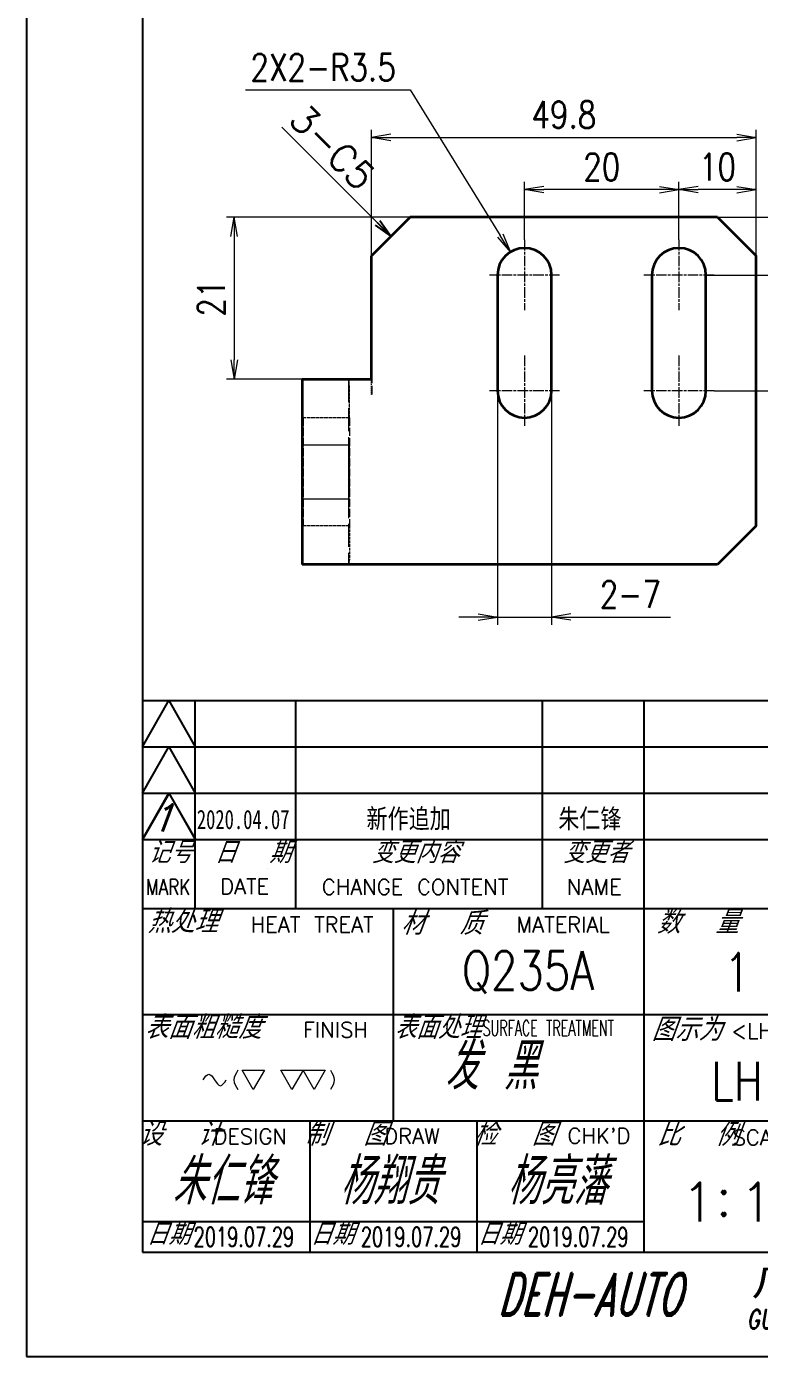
# Model space of a CAD drawing. Header units: millimetres. Extents: x 50851 to 121906, y -34238 to -12059.
# Drawn here: x 119026 to 119120.9, y -27371.8 to -27199.4 of the extents above; entities that cross this region are included whole.
import ezdxf
from ezdxf.enums import TextEntityAlignment as Align

# ---------------------------------------------------------------- set-up
doc = ezdxf.new("R2010")
doc.units = ezdxf.units.MM
doc.header["$PDMODE"] = 35
doc.linetypes.add('AM_ISO02W050x2', pattern=[3.75, 3, -0.75])
doc.linetypes.add('AM_ISO08W050x2', pattern=[9, 6, -0.75, 1.5, -0.75])
for name, color, linetype, lineweight in [('DIM', 3, 'Continuous', 20), ('DRAWING', 7, 'Continuous', 35), ('中心线', 2, 'AM_ISO08W050x2', 18), ('图框', 7, 'Continuous', 15), ('标注线', 3, 'Continuous', 25), ('虚线', 1, 'AM_ISO02W050x2', 18)]:
    doc.layers.add(name, color=color, linetype=linetype, lineweight=lineweight)
doc.layers.add('图\\M+19E79\\M+195B6\\M+18E9A', color=7, linetype='Continuous')
doc.styles.add('DIM', font='romans.shx', dxfattribs={"width": 0.8, "bigfont": 'bigfont.shx'})
doc.styles.add('GB', font='gbeitc.shx', dxfattribs={"bigfont": 'gbcbig.shx'})
doc.styles.get("Standard").update_dxf_attribs({"font": 'txt.shx', "width": 0.8, "oblique": 20, "bigfont": 'bigfont.shx'})
doc.styles.add('国标', font='simfang.ttf', dxfattribs={"width": 0.8})
doc.styles.add('宋体', font='', dxfattribs={"width": 0.8, "height": 5})
doc.styles.add('标题\\M+18E9A', font='romand.shx', dxfattribs={"oblique": 10, "bigfont": 'bigfont.shx'})
doc.styles.add('标题栏字体', font='romans.shx', dxfattribs={"oblique": 10, "bigfont": 'bigfont.shx'})
doc.styles.get('宋体').set_extended_font_data('SimSun')
doc.dimstyles.new('DEH 1-1$0', dxfattribs={"dimtxt": 3.5, "dimasz": 2.5, "dimexe": 1, "dimexo": 0, "dimgap": 1.2, "dimtad": 3, "dimzin": 9, "dimdsep": 46, "dimtxsty": 'DIM', "dimblk": 'OPEN', "dimcen": 0, "dimclrd": 256, "dimclre": 256, "dimclrt": 2, "dimazin": 2, "dimtfac": 0.5, "dimtmove": 0, "dimatfit": 3, "dimldrblk": 'OPEN', "dimfxl": 0, "dimtolj": 2, "dimlwd": 13, "dimlwe": 13, "dimarcsym": 0})
doc.dimstyles.new('DEH 1-1$4', dxfattribs={"dimtxt": 3.5, "dimasz": 2.5, "dimexe": 1, "dimexo": 0, "dimgap": 1.2, "dimtad": 3, "dimtih": 1, "dimtoh": 1, "dimzin": 9, "dimdsep": 46, "dimtxsty": 'DIM', "dimblk": 'OPEN', "dimcen": 0, "dimclrd": 3, "dimclre": 3, "dimclrt": 2, "dimazin": 2, "dimtfac": 0.5, "dimtofl": 0, "dimtmove": 0, "dimatfit": 3, "dimldrblk": 'OPEN', "dimfxl": 0, "dimtolj": 2, "dimlwd": 13, "dimlwe": 13, "dimarcsym": 0})
doc.dimstyles.new('LAM1-1', dxfattribs={"dimtxt": 3.5, "dimasz": 2.5, "dimexe": 1, "dimexo": 0.625, "dimgap": 1.2, "dimtad": 3, "dimdsep": 46, "dimtxsty": 'DIM', "dimblk": 'OPEN', "dimcen": 0, "dimclrd": 8, "dimclre": 8, "dimclrt": 2, "dimazin": 2, "dimtfac": 0.5, "dimtmove": 0, "dimatfit": 3, "dimldrblk": 'OPEN', "dimfxl": 0, "dimtolj": 2, "dimlwd": 13, "dimlwe": 13, "dimarcsym": 0})

# ---------------------------------------------------------------- blocks, each defined once
blk = doc.blocks.new('DEH A4')
at = {"layer": 'Defpoints', "linetype": 'Continuous'}
for p, q in [((0, 297), (0, 0)), ((0, 0), (210, 0))]:
    blk.add_line(p, q, dxfattribs=at)
at = {"layer": '图\\M+19E79\\M+195B6\\M+18E9A', "linetype": 'Continuous'}
for p, q in [((15, 283.5), (15, 13.5)), ((15, 13.5), (195, 13.5))]:
    blk.add_line(p, q, dxfattribs=at)
at = {"layer": '图\\M+19E79\\M+195B6\\M+18E9A', "color": 9, "linetype": 'Continuous'}
for p, q in [((15, 97), (15, 13.5)), ((80, 13.5), (80, 85)), ((31.18, 63.21), (31.18, 63.21)), ((31.18, 63.21), (31.18, 63.21)), ((31.18, 63.21), (31.18, 63.21))]:
    blk.add_line(p, q, dxfattribs=at)
at = {"layer": '图\\M+19E79\\M+195B6\\M+18E9A', "color": 9}
for p, q in [((15, 85), (195, 85)), ((15, 79), (18.43, 85)), ((18.43, 85), (21.86, 79)), ((21.86, 58), (21.86, 85)), ((34.86, 58), (34.86, 85)), ((66.86, 58), (66.86, 85)), ((15, 79), (195, 79)), ((15, 73), (18.43, 79)), ((18.43, 79), (21.86, 73)), ((15, 73), (195, 73)), ((15, 67), (18.43, 73)), ((18.43, 73), (21.86, 67)), ((15, 67), (195, 67)), ((15, 67), (195, 67)), ((195, 58), (15, 58)), ((47.5, 58), (47.5, 44.25)), ((104.5, 44.25), (15, 44.25)), ((47.5, 44.25), (47.5, 30.5)), ((104.5, 30.5), (15, 30.5)), ((36.68, 30.5), (36.68, 13.5)), ((58.34, 30.5), (58.34, 13.5)), ((15, 17.5), (80, 17.5))]:
    blk.add_line(p, q, dxfattribs=at)
at = {"layer": '图\\M+19E79\\M+195B6\\M+18E9A', "color": 7}
blk.add_line((195, 58), (15, 58), dxfattribs=at)
at = {"layer": '图\\M+19E79\\M+195B6\\M+18E9A', "color": 9, "style": 'GB'}
for s, height, width, p in [('记号', 2.8, 1.4, (15.72, 63.93)), ('日  期', 2.8, 1.4, (24.28, 63.93)), ('变更内容', 2.8, 1.4, (44.68, 63.93)), ('变更者', 2.8, 1.4, (69.48, 63.93)), ('热处理', 3, 1.4, (15.61, 54.87)), ('材  质', 3, 1.4, (48.44, 54.64)), ('数  量', 3, 1.4, (81.59, 54.78)), ('表面粗糙度', 3, 1.4, (15.24, 41.16)), ('表面处理', 3, 1.3, (47.62, 41.16)), ('图示为', 3, 1.4, (80.92, 40.88)), ('比  例\u3000', 3, 1.4, (81.61, 27.27))]:
    blk.add_text(s, height=height, dxfattribs=dict(at, width=width)).set_placement(p)
at = {"layer": '图\\M+19E79\\M+195B6\\M+18E9A', "color": 9, "width": 0.8}
blk.add_text('MARK', height=2, dxfattribs=at).set_placement((18.35, 59.84), align=Align.CENTER)
at = {"layer": '图\\M+19E79\\M+195B6\\M+18E9A', "color": 9}
for s, p in [('DATE', (28.26, 59.92)), ('CHANGE CONTENT', (50.34, 59.84)), ('HEAT TREAT', (37, 54.96)), ('MATERIAL', (69.5, 54.96)), ('FINISH', (40.02, 41.34))]:
    blk.add_text(s, height=2, dxfattribs=at).set_placement(p, align=Align.CENTER)
blk.add_text('NAME', height=2, dxfattribs=at).set_placement((73.56, 60.84), align=Align.MIDDLE)
at = {"layer": '图\\M+19E79\\M+195B6\\M+18E9A', "color": 9, "width": 0.6}
blk.add_text('SURFACE TREATMENT', height=2, dxfattribs=at).set_placement((59.08, 41.56))
at = {"layer": '图\\M+19E79\\M+195B6\\M+18E9A', "color": 9}
for s, p in [('<LH/RH>', (91.29, 41.18)), (' DESIGN', (22.43, 27.51)), (' DRAW', (44.57, 27.56)), ("CHK'D", (70.09, 27.59)), ('SCALE', (91.49, 27.38))]:
    blk.add_text(s, height=2, dxfattribs=at).set_placement(p)
at = {"layer": '图\\M+19E79\\M+195B6\\M+18E9A', "color": 9, "style": 'GB', "width": 1.4}
for s, height, p in [('设  计', 3, (19.8, 27.31)), ('制  图', 3, (41.29, 27.31)), ('检  图', 3, (63.12, 27.31)), ('日期', 2.8, (18.29, 14.46)), ('日期', 2.8, (39.52, 14.46)), ('日期', 2.8, (61.18, 14.46))]:
    blk.add_text(s, height=height, dxfattribs=at).set_placement(p, align=Align.CENTER)
at = {"layer": '图\\M+19E79\\M+195B6\\M+18E9A', "color": 9, "style": '标题栏字体'}
blk.add_text(':', height=5, dxfattribs=at).set_placement((89.25, 18.19))
at = {"layer": '图\\M+19E79\\M+195B6\\M+18E9A', "color": 7, "lineweight": -3, "style": '宋体', "oblique": 10, "width": 1.2}
blk.add_text('广州德恒汽车装备科技有限公司', height=3.8, dxfattribs=at).set_placement((93.92, 7.95))
at = {"layer": '图\\M+19E79\\M+195B6\\M+18E9A', "color": 7, "style": '标题\\M+18E9A'}
for s, height, oblique, width, p in [('DEH-AUTO', 5.5, 15, 0.6, (72.95, 8.05)), ('GUANGZHOU DEHENG AUTOMOTIVE EQUIPMENT TECHNOLOGY CO.,LTD ', 2.5, 10, 0.75, (137.5, 4.44))]:
    blk.add_text(s, height=height, dxfattribs=dict(at, oblique=oblique, width=width)).set_placement(p, align=Align.MIDDLE)
blk = doc.blocks.new('A$C0C2A5697')
at = {"layer": 'DIM'}
for p, q in [((-19.58, -7.17), (-16.69, -7.17)), ((-18.14, -9.67), (-19.58, -7.17)), ((-16.69, -7.17), (-18.14, -9.67)), ((-14.58, -7.17), (-11.69, -7.17)), ((-13.14, -9.67), (-14.58, -7.17)), ((-11.69, -7.17), (-13.14, -9.67)), ((-10.25, -9.67), (-11.69, -7.17)), ((-11.69, -7.17), (-8.81, -7.17)), ((-8.81, -7.17), (-10.25, -9.67))]:
    blk.add_line(p, q, dxfattribs=at)
for points in [[(-24.64, -8.42), (-23.89, -7.67), (-23.14, -8.42), (-22.39, -9.17), (-21.64, -8.42)], [(-20.14, -7.17), (-20.64, -8.42), (-20.14, -9.67)], [(-8.14, -7.17), (-7.64, -8.42), (-8.14, -9.67)]]:
    blk.add_spline(points, degree=3, dxfattribs=at)
blk = doc.blocks.new('FINISH-012')
blk.add_blockref('A$C0C2A5697', (0, 0))
blk = doc.blocks.new('_Open')
at = {"color": 0, "linetype": 'ByBlock', "lineweight": -2}
for p, q in [((-1, 0.167), (0, 0)), ((-1, -0.167), (0, 0)), ((0, 0), (-1, 0))]:
    blk.add_line(p, q, dxfattribs=at)
blk = doc.blocks.new('*D20')
at = {"layer": 'Defpoints', "color": 0, "transparency": 16777216}
for p in [(119120.52, -27213.78), (119070.7, -27229.1), (119120.52, -27229.1)]:
    blk.add_point(p, dxfattribs=at)
at = {"layer": '标注线', "lineweight": 13, "transparency": 16777216}
for p, q in [((119070.7, -27229.1), (119070.7, -27212.78)), ((119120.52, -27229.1), (119120.52, -27212.78)), ((119073.2, -27213.78), (119118.02, -27213.78))]:
    blk.add_line(p, q, dxfattribs=at)
at = {"layer": '标注线', "lineweight": 13, "transparency": 16777216, "xscale": 2.5, "yscale": 2.5, "zscale": 2.5, "rotation": 180}
blk.add_blockref('_Open', (119070.7, -27213.78), dxfattribs=at)
at = {"layer": '标注线', "lineweight": 13, "transparency": 16777216, "xscale": 2.5, "yscale": 2.5, "zscale": 2.5}
blk.add_blockref('_Open', (119120.52, -27213.78), dxfattribs=at)
at = {"layer": '标注线', "color": 2, "transparency": 16777216, "insert": (119095.61, -27210.83), "char_height": 3.5, "attachment_point": 5, "style": 'DIM'}
blk.add_mtext('\\A2;49.8', dxfattribs=at)
blk = doc.blocks.new('*D21')
at = {"layer": 'Defpoints', "color": 0, "transparency": 16777216}
for p in [(119110.52, -27220.53), (119110.52, -27227.05), (119120.52, -27229.1)]:
    blk.add_point(p, dxfattribs=at)
at = {"layer": '标注线', "lineweight": 13, "transparency": 16777216}
for p, q in [((119110.52, -27227.05), (119110.52, -27219.53)), ((119120.52, -27229.1), (119120.52, -27219.53)), ((119118.02, -27220.53), (119113.02, -27220.53))]:
    blk.add_line(p, q, dxfattribs=at)
at = {"layer": '标注线', "lineweight": 13, "transparency": 16777216, "xscale": 2.5, "yscale": 2.5, "zscale": 2.5, "rotation": 180}
blk.add_blockref('_Open', (119110.52, -27220.53), dxfattribs=at)
at = {"layer": '标注线', "lineweight": 13, "transparency": 16777216, "xscale": 2.5, "yscale": 2.5, "zscale": 2.5}
blk.add_blockref('_Open', (119120.52, -27220.53), dxfattribs=at)
at = {"layer": '标注线', "color": 2, "transparency": 16777216, "insert": (119115.52, -27217.58), "char_height": 3.5, "attachment_point": 5, "style": 'DIM'}
blk.add_mtext('\\A2;10', dxfattribs=at)
blk = doc.blocks.new('*D22')
at = {"layer": 'Defpoints', "color": 0, "transparency": 16777216}
for p in [(119090.52, -27220.53), (119090.52, -27227.05), (119110.52, -27227.05)]:
    blk.add_point(p, dxfattribs=at)
at = {"layer": '标注线', "lineweight": 13, "transparency": 16777216}
for p, q in [((119090.52, -27227.05), (119090.52, -27219.53)), ((119110.52, -27227.05), (119110.52, -27219.53)), ((119108.02, -27220.53), (119093.02, -27220.53))]:
    blk.add_line(p, q, dxfattribs=at)
at = {"layer": '标注线', "lineweight": 13, "transparency": 16777216, "xscale": 2.5, "yscale": 2.5, "zscale": 2.5, "rotation": 180}
blk.add_blockref('_Open', (119090.52, -27220.53), dxfattribs=at)
at = {"layer": '标注线', "lineweight": 13, "transparency": 16777216, "xscale": 2.5, "yscale": 2.5, "zscale": 2.5}
blk.add_blockref('_Open', (119110.52, -27220.53), dxfattribs=at)
at = {"layer": '标注线', "color": 2, "transparency": 16777216, "insert": (119100.52, -27217.58), "char_height": 3.5, "attachment_point": 5, "style": 'DIM'}
blk.add_mtext('\\A2;20', dxfattribs=at)
blk = doc.blocks.new('*D23')
at = {"layer": 'Defpoints', "color": 0, "transparency": 16777216}
for p in [(119115.52, -27224.1), (119115.07, -27231.6), (119129.77, -27231.6)]:
    blk.add_point(p, dxfattribs=at)
at = {"layer": '标注线', "lineweight": 13, "transparency": 16777216}
for p, q in [((119115.52, -27224.1), (119130.77, -27224.1)), ((119129.77, -27226.6), (119129.77, -27229.1)), ((119115.07, -27231.6), (119130.77, -27231.6))]:
    blk.add_line(p, q, dxfattribs=at)
at = {"layer": '标注线', "lineweight": 13, "transparency": 16777216, "xscale": 2.5, "yscale": 2.5, "zscale": 2.5}
for p, rotation in [((119129.77, -27224.1), 90), ((119129.77, -27231.6), 270)]:
    blk.add_blockref('_Open', p, dxfattribs=dict(at, rotation=rotation))
at = {"layer": '标注线', "color": 2, "transparency": 16777216, "insert": (119126.82, -27227.85), "char_height": 3.5, "attachment_point": 5, "rotation": 90, "style": 'DIM'}
blk.add_mtext('\\A2;7.5', dxfattribs=at)
blk = doc.blocks.new('*D24')
at = {"layer": 'Defpoints', "color": 0, "transparency": 16777216}
for p in [(119114.02, -27231.6), (119129.77, -27231.6), (119115.07, -27246.6)]:
    blk.add_point(p, dxfattribs=at)
at = {"layer": '标注线', "lineweight": 13, "transparency": 16777216}
for p, q in [((119114.02, -27231.6), (119130.77, -27231.6)), ((119129.77, -27244.1), (119129.77, -27234.1)), ((119115.07, -27246.6), (119130.77, -27246.6))]:
    blk.add_line(p, q, dxfattribs=at)
at = {"layer": '标注线', "lineweight": 13, "transparency": 16777216, "xscale": 2.5, "yscale": 2.5, "zscale": 2.5}
for p, rotation in [((119129.77, -27231.6), 90), ((119129.77, -27246.6), 270)]:
    blk.add_blockref('_Open', p, dxfattribs=dict(at, rotation=rotation))
at = {"layer": '标注线', "color": 2, "transparency": 16777216, "insert": (119126.82, -27239.1), "char_height": 3.5, "attachment_point": 5, "rotation": 90, "style": 'DIM'}
blk.add_mtext('\\A2;15', dxfattribs=at)
blk = doc.blocks.new('*D25')
at = {"layer": 'Defpoints', "color": 0, "transparency": 16777216}
for p in [(119088.68, -27228.62), (119090.52, -27231.6)]:
    blk.add_point(p, dxfattribs=at)
at = {"layer": '标注线', "color": 3, "lineweight": 13, "transparency": 16777216}
for p, q in [((119054.35, -27207.62), (119075.69, -27207.62)), ((119075.69, -27207.62), (119087.36, -27226.5))]:
    blk.add_line(p, q, dxfattribs=at)
at = {"layer": '标注线', "color": 3, "lineweight": 13, "transparency": 16777216, "xscale": 2.5, "yscale": 2.5, "zscale": 2.5, "rotation": 301.7381010231148}
blk.add_blockref('_Open', (119088.68, -27228.62), dxfattribs=at)
at = {"layer": '标注线', "color": 2, "transparency": 16777216, "insert": (119064.42, -27204.67), "char_height": 3.5, "attachment_point": 5, "style": 'DIM'}
blk.add_mtext('\\A2;{\\Fromans,bigfont|c134;2X2-}R3.5', dxfattribs=at)
blk = doc.blocks.new('*D26')
at = {"layer": 'Defpoints', "color": 0, "transparency": 16777216}
for p in [(119087.02, -27246.6), (119094.02, -27246.6), (119094.02, -27275.93)]:
    blk.add_point(p, dxfattribs=at)
at = {"layer": '标注线', "lineweight": 13, "transparency": 16777216}
for p, q in [((119087.02, -27246.6), (119087.02, -27276.93)), ((119094.02, -27246.6), (119094.02, -27276.93)), ((119084.52, -27275.93), (119082.02, -27275.93)), ((119087.02, -27275.93), (119094.02, -27275.93)), ((119096.52, -27275.93), (119109.42, -27275.93))]:
    blk.add_line(p, q, dxfattribs=at)
at = {"layer": '标注线', "lineweight": 13, "transparency": 16777216, "xscale": 2.5, "yscale": 2.5, "zscale": 2.5}
blk.add_blockref('_Open', (119087.02, -27275.93), dxfattribs=at)
at = {"layer": '标注线', "lineweight": 13, "transparency": 16777216, "xscale": 2.5, "yscale": 2.5, "zscale": 2.5, "rotation": 180}
blk.add_blockref('_Open', (119094.02, -27275.93), dxfattribs=at)
at = {"layer": '标注线', "color": 2, "transparency": 16777216, "insert": (119104.22, -27272.98), "char_height": 3.5, "attachment_point": 5, "style": 'DIM'}
blk.add_mtext('\\A2;{\\Fromans,bigfont|c134;2-}7', dxfattribs=at)
blk = doc.blocks.new('*D27')
at = {"layer": 'Defpoints', "color": 0, "transparency": 16777216}
for p in [(119075.7, -27224.1), (119052.89, -27245.1), (119061.71, -27245.1)]:
    blk.add_point(p, dxfattribs=at)
at = {"layer": '标注线', "lineweight": 13, "transparency": 16777216}
for p, q in [((119075.7, -27224.1), (119051.89, -27224.1)), ((119052.89, -27226.6), (119052.89, -27242.6)), ((119061.71, -27245.1), (119051.89, -27245.1))]:
    blk.add_line(p, q, dxfattribs=at)
at = {"layer": '标注线', "lineweight": 13, "transparency": 16777216, "xscale": 2.5, "yscale": 2.5, "zscale": 2.5}
for p, rotation in [((119052.89, -27224.1), 90), ((119052.89, -27245.1), 270)]:
    blk.add_blockref('_Open', p, dxfattribs=dict(at, rotation=rotation))
at = {"layer": '标注线', "color": 2, "transparency": 16777216, "insert": (119049.94, -27234.6), "char_height": 3.5, "attachment_point": 5, "rotation": 90, "style": 'DIM'}
blk.add_mtext('\\A2;21', dxfattribs=at)
blk = doc.blocks.new('CHAMFER_DIM_L')
at = {"layer": 'DIM', "color": 2, "style": 'DIM'}
blk.add_attdef('000', text='', height=3.5, rotation=270, dxfattribs=at).set_placement((0, 7), align=Align.BOTTOM_RIGHT)
at = {"layer": 'DIM'}
blk.add_leader([(0, 0), (0, 20)], dimstyle='LAM1-1', dxfattribs=at)

msp = doc.modelspace()

# ---------------------------------------------------------------- linework, layer by layer
at = {"layer": 'DRAWING', "ltscale": 0.176777}
for p, q in [((119075.705, -27224.1), (119070.705, -27229.1)), ((119115.518, -27224.099), (119120.518, -27229.098)), ((119120.519, -27264.098), (119115.519, -27269.099))]:
    msp.add_line(p, q, dxfattribs=at)
at = {"layer": 'DRAWING'}
for p, q in [((119115.518, -27224.099), (119075.705, -27224.1)), ((119120.519, -27264.098), (119120.518, -27229.098)), ((119061.705, -27245.1), (119061.706, -27269.1)), ((119115.519, -27269.099), (119061.706, -27269.1))]:
    msp.add_line(p, q, dxfattribs=at)
at = {"layer": 'DRAWING', "ltscale": 0.4}
msp.add_line((119070.705, -27245.1), (119070.705, -27229.1), dxfattribs=at)
at = {"layer": 'DRAWING', "ltscale": 0.375}
for p, q in [((119087.018, -27231.599), (119087.018, -27246.599)), ((119094.018, -27246.599), (119094.018, -27231.599)), ((119107.018, -27231.599), (119107.018, -27246.599)), ((119114.018, -27246.599), (119114.018, -27231.599))]:
    msp.add_line(p, q, dxfattribs=at)
at = {"layer": 'DRAWING', "ltscale": 0.225}
msp.add_line((119061.705, -27245.1), (119070.705, -27245.1), dxfattribs=at)
at = {"layer": 'DRAWING'}
for centre, start, end in [((119090.518, -27231.599), 0.00159, 180.00159), ((119110.518, -27231.599), 0.00159, 180.00159), ((119090.518, -27246.599), 180.00159, 0.00159), ((119110.518, -27246.599), 180.00159, 0.00159)]:
    msp.add_arc(centre, 3.5, start, end, dxfattribs=at)
at = {"layer": '中心线', "ltscale": 0.227499}
for p, q in [((119090.518, -27227.049), (119090.518, -27236.149)), ((119110.518, -27227.049), (119110.518, -27236.149)), ((119095.068, -27231.599), (119085.968, -27231.599)), ((119115.068, -27231.599), (119105.968, -27231.599)), ((119090.518, -27242.049), (119090.518, -27251.149)), ((119110.518, -27242.049), (119110.518, -27251.149))]:
    msp.add_line(p, q, dxfattribs=at)
at = {"layer": '中心线', "ltscale": 0.227501}
for p, q in [((119095.068, -27246.599), (119085.968, -27246.599)), ((119115.068, -27246.599), (119105.968, -27246.599))]:
    msp.add_line(p, q, dxfattribs=at)
at = {"layer": '标注线'}
msp.add_lwpolyline([(119044.468, -27298.76), (119041.004, -27304.76), (119047.932, -27304.76)], close=True, dxfattribs=at)
at = {"layer": '虚线', "ltscale": 0.176777}
msp.add_line((119075.719, -27224.1), (119070.72, -27229.1), dxfattribs=at)
at = {"layer": '虚线', "ltscale": 0.000366211}
for p, q in [((119070.72, -27229.1), (119070.705, -27229.1)), ((119070.72, -27247.1), (119070.705, -27247.1))]:
    msp.add_line(p, q, dxfattribs=at)
at = {"layer": '虚线', "ltscale": 0.45}
msp.add_line((119070.72, -27229.1), (119070.72, -27247.1), dxfattribs=at)
at = {"layer": '虚线', "ltscale": 0.125}
for p, q in [((119061.827, -27250.1), (119061.815, -27245.1)), ((119067.827, -27250.1), (119067.815, -27245.1)), ((119061.816, -27269.1), (119061.828, -27264.1)), ((119067.828, -27264.1), (119067.816, -27269.1))]:
    msp.add_line(p, q, dxfattribs=at)
at = {"layer": '虚线'}
msp.add_line((119067.72, -27245.1), (119067.721, -27269.1), dxfattribs=at)
at = {"layer": '虚线', "ltscale": 0.05}
msp.add_line((119070.705, -27247.1), (119070.705, -27245.1), dxfattribs=at)
at = {"layer": '虚线', "ltscale": 0.15}
for p, q in [((119067.827, -27250.1), (119061.827, -27250.1)), ((119061.759, -27253.6), (119067.759, -27253.6)), ((119061.803, -27253.6), (119067.803, -27253.6))]:
    msp.add_line(p, q, dxfattribs=at)
at = {"layer": '虚线', "ltscale": 0.35}
for p, q in [((119061.827, -27250.1), (119061.828, -27264.1)), ((119067.827, -27250.1), (119067.828, -27264.1))]:
    msp.add_line(p, q, dxfattribs=at)
at = {"layer": '虚线', "ltscale": 0.149998}
for p, q in [((119061.76, -27260.6), (119067.759, -27260.6)), ((119061.803, -27260.6), (119067.803, -27260.6)), ((119067.828, -27264.1), (119061.828, -27264.1))]:
    msp.add_line(p, q, dxfattribs=at)
at = {"layer": '虚线'}
for centre, major_axis, start_param, end_param in [((119061.759, -27257.1), (0, 3.5), 6.2830975, 9.4246901), ((119061.759, -27257.1), (0, 3.5), 5.3694589, 6.2830975), ((119061.803, -27257.1), (0, 3.5), 6.2830975, 8.5110516), ((119061.803, -27257.1), (0, 3.5), 3.1415048, 6.2830975), ((119067.759, -27257.1), (0, -3.5), 3.1415048, 5.3694589), ((119067.759, -27257.1), (0, -3.5), 6.2830975, 9.4246901), ((119067.803, -27257.1), (0, -3.5), 3.1415048, 6.2830975), ((119067.803, -27257.1), (0, -3.5), 2.2278663, 3.1415048), ((119061.759, -27257.1), (0, 3.5), 3.1415048, 5.3694589), ((119067.803, -27257.1), (0, -3.5), 6.2830975, 8.5110516), ((119061.803, -27257.1), (0, 3.5), 2.2278663, 3.1415048), ((119067.759, -27257.1), (0, -3.5), 5.3694589, 6.2830975)]:
    msp.add_ellipse(centre, major_axis=major_axis, ratio=0.0024384, start_param=start_param, end_param=end_param, dxfattribs=at)

# ---------------------------------------------------------------- block references
at = {"layer": 'DIM'}
msp.add_blockref('FINISH-012', (119073.504, -27327.51), dxfattribs=at)
at = {"layer": '图框'}
msp.add_blockref('DEH A4', (119026.004, -27371.76), dxfattribs=at)
at = {"layer": '标注线', "rotation": 45.00139882274174}
msp.add_blockref('CHAMFER_DIM_L', (119073.22, -27226.6), dxfattribs=at).add_auto_attribs({'000': '3-C5'})

# ---------------------------------------------------------------- texts
at = {"layer": '图\\M+19E79\\M+195B6\\M+18E9A', "color": 3}
for s, style, width, p in [('2020.04.07', '国标', 0.705904, (119048.059, -27303.416)), ('新作追加', '国标', 0.8, (119070.042, -27303.306)), ('朱仁锋', '国标', 0.8, (119094.887, -27303.317)), ('2019.07.29', '标题栏字体', 0.675202, (119047.644, -27357.524)), ('2019.07.29', '标题栏字体', 0.675202, (119069.304, -27357.524)), ('2019.07.29', '标题栏字体', 0.675202, (119090.964, -27357.524))]:
    msp.add_text(s, height=2.5, dxfattribs=dict(at, style=style, width=width)).set_placement(p)
at = {"layer": '图\\M+19E79\\M+195B6\\M+18E9A', "color": 3, "style": '标题栏字体', "width": 0.8}
for s, p in [('Q235A', (119090.972, -27321.976)), ('1', (119118.063, -27321.976)), ('LH', (119118.063, -27336.091))]:
    msp.add_text(s, height=5, dxfattribs=at).set_placement(p, align=Align.MIDDLE)
at = {"layer": '图\\M+19E79\\M+195B6\\M+18E9A', "color": 3, "lineweight": -3, "style": 'GB'}
msp.add_text('发 黑', height=6, dxfattribs=at).set_placement((119086.111, -27337.156), align=Align.CENTER)
for s, p in [('朱仁锋', (119044.831, -27352.065)), ('杨翔贵', (119066.511, -27352.065)), ('杨亮藩', (119088.171, -27352.065))]:
    msp.add_text(s, height=6, dxfattribs=at).set_placement(p)
at = {"layer": '图\\M+19E79\\M+195B6\\M+18E9A', "color": 3, "style": '标题栏字体'}
for p in [(119110.878, -27354.256), (119118.426, -27354.256)]:
    msp.add_text('1', height=5, dxfattribs=at).set_placement(p)
at = {"layer": '标注线', "color": 2, "style": 'DIM', "oblique": 20}
msp.add_text('1', height=3.5, dxfattribs=at).set_placement((119043.468, -27304.76), align=Align.BOTTOM_CENTER)

# ---------------------------------------------------------------- dimensions: what is measured, and where the dimension line sits
at = {"layer": '标注线'}
dim = msp.add_radius_dim(center=(119090.518, -27231.599), mpoint=(119088.677, -27228.623), text='{\\Fromans,bigfont|c134;2X2-}<>', dimstyle='DEH 1-1$4', override={"dimarcsym": 1}, dxfattribs=at)
dim.commit()
dim.dimension.update_dxf_attribs({"geometry": '*D25', "text_midpoint": (119064.419, -27207.619), "dimtype": 164})
for base, p1, p2, override, picture, middle in [((119120.518, -27213.78), (119070.705, -27229.1), (119120.518, -27229.098), {"dimdec": 1, "dimarcsym": 1}, '*D20', (119095.611, -27210.83)), ((119090.518, -27220.529), (119110.518, -27227.049), (119090.518, -27227.049), {"dimarcsym": 1}, '*D22', (119100.518, -27217.579)), ((119110.518, -27220.529), (119120.518, -27229.098), (119110.518, -27227.049), {"dimarcsym": 1}, '*D21', (119115.518, -27217.579))]:
    dim = msp.add_linear_dim(base=base, p1=p1, p2=p2, dimstyle='DEH 1-1$0', override=override, dxfattribs=at)
    dim.commit()
    dim.dimension.update_dxf_attribs({"geometry": picture, "text_midpoint": middle})
for base, p1, p2, picture, middle in [((119052.886, -27245.1), (119075.705, -27224.1), (119061.705, -27245.1), '*D27', (119049.936, -27234.6)), ((119129.769, -27231.599), (119115.068, -27246.599), (119114.018, -27231.599), '*D24', (119126.819, -27239.099))]:
    dim = msp.add_linear_dim(base=base, p1=p1, p2=p2, angle=90, dimstyle='DEH 1-1$0', override={"dimarcsym": 1}, dxfattribs=at)
    dim.commit()
    dim.dimension.update_dxf_attribs({"geometry": picture, "text_midpoint": middle})
dim = msp.add_linear_dim(base=(119129.769, -27231.599), p1=(119115.518, -27224.099), p2=(119115.068, -27231.599), angle=90, dimstyle='DEH 1-1$0', override={"dimarcsym": 1}, dxfattribs=at)
dim.commit()
dim.dimension.update_dxf_attribs({"geometry": '*D23', "text_midpoint": (119129.769, -27227.849), "dimtype": 160})
dim = msp.add_linear_dim(base=(119094.018, -27275.935), p1=(119087.018, -27246.599), p2=(119094.018, -27246.599), text='{\\Fromans,bigfont|c134;2-}<>', dimstyle='DEH 1-1$0', override={"dimarcsym": 1}, dxfattribs=at)
dim.commit()
dim.dimension.update_dxf_attribs({"geometry": '*D26', "text_midpoint": (119104.218, -27272.985)})

doc.saveas('drawing.dxf')
